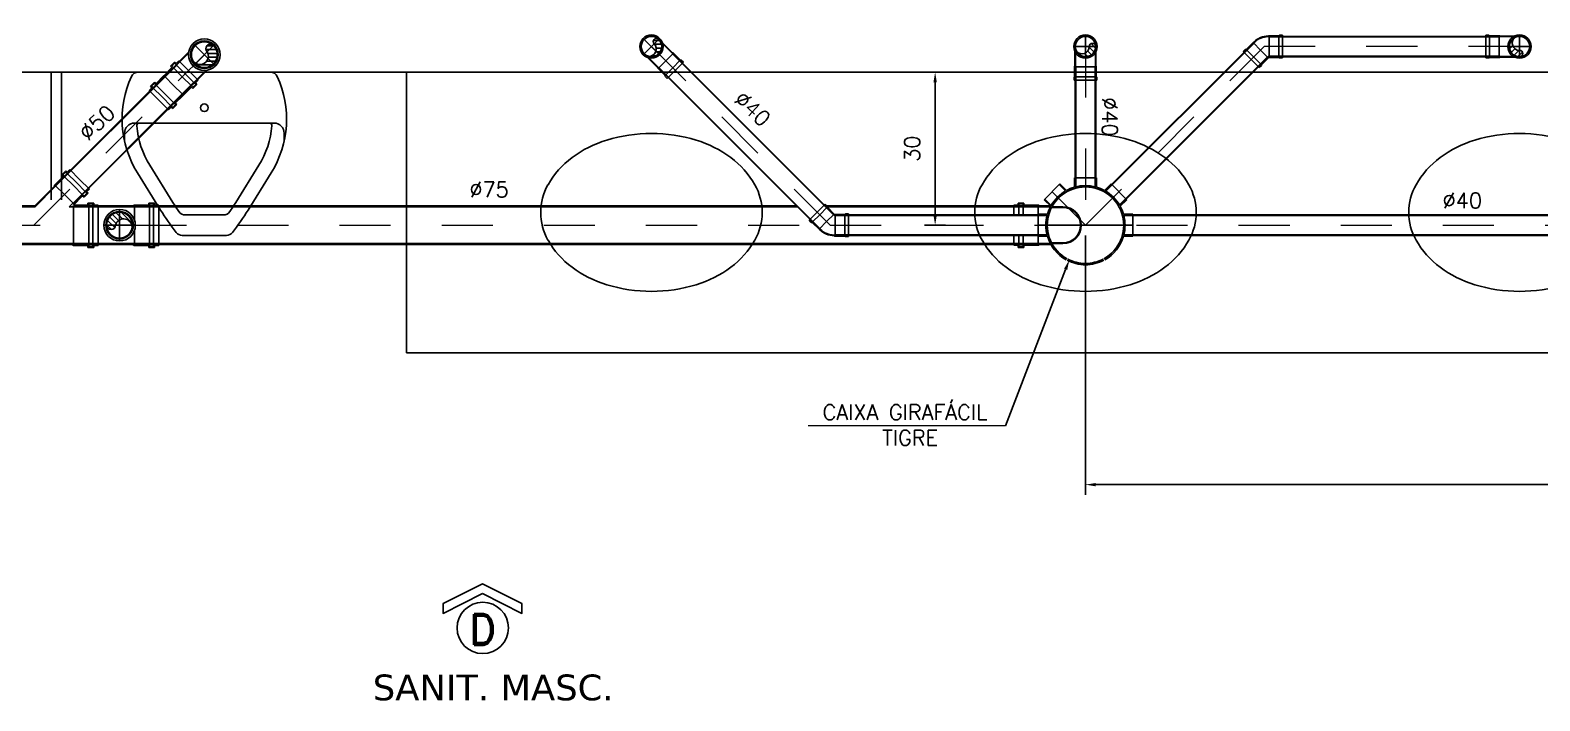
# Model space of a CAD drawing. Header units: millimetres. Extents: x -2485 to 3289, y -257 to 1952.
# Drawn here: x 58.98 to 61.936, y 35.99 to 37.304 of the extents above; entities that cross this region are included whole.
import ezdxf
from ezdxf.enums import TextEntityAlignment as Align

# ---------------------------------------------------------------- set-up
doc = ezdxf.new("R2010")
doc.units = ezdxf.units.MM
doc.header["$LTSCALE"] = 0.3
doc.linetypes.add('CONTINUO', pattern=[0])
doc.linetypes.add('HID', pattern=[0.37, 0.07, -0.1, 0.03, -0.1, 0.07])
for name, color, linetype in [('PAREDE', 7, 'CONTINUO'), ('SAN', 11, 'Continuous'), ('TEX', 11, 'Continuous'), ('TEXTO', 3, 'Continuous'), ('TUB', 1, 'Continuous'), ('VISTAS', 1, 'Continuous')]:
    doc.layers.add(name, color=color, linetype=linetype)
doc.layers.add('PROJETO ESGOTO', color=1, linetype='HID', lineweight=15)
doc.styles.add('ROMAND', font='romand')
doc.styles.add('ROMANS', font='romans.shx', dxfattribs={"height": 0.03})
doc.dimstyles.new('20', dxfattribs={"dimtxt": 0.03, "dimasz": 0.02, "dimexe": 0.02, "dimexo": 0.02, "dimgap": 0.03, "dimtad": 1, "dimdec": 3, "dimlfac": 100, "dimdsep": 46, "dimtxsty": 'ROMANS', "dimcen": 0.02, "dimclrd": 11, "dimclre": 11, "dimclrt": 3, "dimadec": 0, "dimazin": 0, "dimtfac": 3.333333, "dimtdec": 3, "dimtix": 1, "dimtmove": 2, "dimatfit": 3, "dimfxl": 0, "dimtolj": 1, "dimarcsym": 0})

# ---------------------------------------------------------------- blocks, each defined once
blk = doc.blocks.new('lv-eo')
at = {"layer": 'SAN'}
for centre, radius, start, end in [((0.275, 0.1061), 0.1107, 90, 119.2992), ((0.275, 0.1061), 0.1107, 60.7008, 90), ((0.3036, 0.0551), 0.1691, 119.2992, 143.5673), ((0.2464, 0.0551), 0.1691, 36.4327, 60.7008), ((0.3487, 0.0218), 0.2252, 143.5673, 162.999), ((0.2013, 0.0218), 0.2252, 17.001, 36.4327), ((0.4199, 0), 0.2996, 162.999, 180), ((0.1301, 0), 0.2996, 360, 17.001), ((0.4199, 0), 0.2996, 180, 197.001), ((0.1301, 0), 0.2996, 342.999, 0), ((0.3487, -0.0218), 0.2252, 197.001, 216.4327), ((0.2013, -0.0218), 0.2252, 323.5673, 342.999), ((0.3036, -0.0551), 0.1691, 216.4327, 240.7008), ((0.2464, -0.0551), 0.1691, 299.2992, 323.5673), ((0.275, -0.1061), 0.1107, 240.7008, 270), ((0.275, -0.1061), 0.1107, 270, 299.2992)]:
    blk.add_arc(centre, radius, start, end, dxfattribs=at)
blk = doc.blocks.new('mic-p')
at = {"layer": 'SAN'}
for p, q in [((0.12, 0.1564), (0.1346, 0.1564)), ((0, 0.1292), (0, 0)), ((0.1, 0.1364), (0.1, 0)), ((0.1976, 0.1309), (0.2705, 0.0856)), ((0.1826, 0.1068), (0.2555, 0.0615)), ((0.28, 0.0374), (0.28, 0)), ((0.32, 0.0432), (0.32, 0)), ((0, -0.1292), (0, 0)), ((0.1, -0.1364), (0.1, 0)), ((0.28, -0.0374), (0.28, 0)), ((0.32, -0.0432), (0.32, 0)), ((0.1826, -0.1068), (0.2555, -0.0615)), ((0.1976, -0.1309), (0.2705, -0.0856)), ((0.12, -0.1564), (0.1346, -0.1564))]:
    blk.add_line(p, q, dxfattribs=at)
blk.add_circle((0.07, 0), 0.0075, dxfattribs=at)
for centre, radius, start, end in [((0.092, -0.039), 0.2, 58.14, 114.5959), ((0.12, 0.1364), 0.02, 90, 180), ((0.015, 0.1292), 0.015, 114.5959, 180), ((0.105, 0.1272), 0.005, 85.5264, 180), ((0.092, -0.039), 0.1717, 58.14, 85.5264), ((0.0065, -0.3391), 0.4717, 55.5311, 58.14), ((0.0065, -0.3391), 0.5, 52.0212, 58.14), ((0.265, 0.0374), 0.015, 0, 55.5311), ((0.305, 0.0432), 0.015, 0, 52.0212), ((0.0065, 0.3391), 0.4717, 301.86, 304.4689), ((0.0065, 0.3391), 0.5, 301.86, 307.9788), ((0.265, -0.0374), 0.015, 304.4689, 0), ((0.305, -0.0432), 0.015, 307.9788, 0), ((0.092, 0.039), 0.1717, 274.4736, 301.86), ((0.015, -0.1292), 0.015, 180, 245.4041), ((0.092, 0.039), 0.2, 245.4041, 301.86), ((0.105, -0.1272), 0.005, 180, 274.4736), ((0.12, -0.1364), 0.02, 180, 270)]:
    blk.add_arc(centre, radius, start, end, dxfattribs=at)
blk = doc.blocks.new('c90c50t')
at = {"layer": 'TUB', "color": 1, "linetype": 'Continuous'}
for p, q in [((0, -0.0309), (0, 0.0309)), ((0.0309, 0), (-0.0309, 0))]:
    blk.add_line(p, q, dxfattribs=at)
at = {"layer": 'TUB', "color": 7}
for p, q in [((-0.016, -0.0087), (-0.0253, 0.0006)), ((-0.0093, -0.0048), (-0.0235, 0.0094)), ((-0.0067, 0.0032), (-0.0196, 0.0161)), ((-0.0019, 0.009), (-0.014, 0.0211)), ((0.0055, 0.0122), (-0.0067, 0.0244)), ((0.0252, 0.0031), (0.0031, 0.0252))]:
    blk.add_line(p, q, dxfattribs=at)
at = {"layer": 'TUB', "color": 4}
for p, q in [((0.0825, 0.0253), (0.0178, 0.0253)), ((0.085, 0.0237), (0.0198, 0.0237)), ((0.0825, -0.0253), (0.0178, -0.0253)), ((0.085, -0.0237), (0.0198, -0.0237))]:
    blk.add_line(p, q, dxfattribs=at)
at = {"layer": 'TUB', "color": 3}
for p, q in [((0.085, 0.0243), (0.0825, 0.0253)), ((0.085, 0.0243), (0.085, 0.0237)), ((0.085, -0.0243), (0.0825, -0.0253)), ((0.085, -0.0243), (0.085, -0.0237))]:
    blk.add_line(p, q, dxfattribs=at)
at = {"layer": 'TUB', "color": 3, "linetype": 'Continuous'}
for q in [(0.085, 0.0237), (0.085, -0.0237)]:
    blk.add_line((0.085, 0), q, dxfattribs=at)
at = {"layer": 'TUB', "color": 4}
for radius in [0.0309, 0.027, 0.0254]:
    blk.add_circle((0, 0), radius, dxfattribs=at)
for centre, radius, start, end in [((-0.0166, 0), 0.00874, 180, 270), ((-0.0166, 0), 0.00874, 270, 0), ((0.0081, -0.0041), 0.0165, 350.3769, 165.498)]:
    blk.add_arc(centre, radius, start, end, dxfattribs=at)
blk = doc.blocks.new('C90C40T')
at = {"layer": 'TUB', "color": 1, "linetype": 'Continuous'}
for p, q in [((-0.0227, 0), (0.0227, 0)), ((0, -0.0227), (0, 0.0227))]:
    blk.add_line(p, q, dxfattribs=at)
at = {"layer": 'TUB', "color": 7}
for p, q in [((-0.0057, 0.0111), (0.003, 0.0198)), ((0.0011, 0.0074), (0.0107, 0.0169)), ((0.0088, 0.0044), (0.0162, 0.0118)), ((0.0133, -0.0017), (0.0195, 0.0045)), ((0.0133, -0.0123), (0.0188, -0.0068))]:
    blk.add_line(p, q, dxfattribs=at)
at = {"layer": 'TUB', "color": 4}
for p, q in [((0.038, 0.0206), (0.0095, 0.0206)), ((0.038, 0.0194), (0.0118, 0.0194)), ((0.038, 0.0206), (0.0388, 0.0212)), ((0.04, 0.0194), (0.038, 0.0194)), ((0.0388, 0.0212), (0.059, 0.0212)), ((0.04, 0.02), (0.04, 0.0194)), ((0.04, 0.02), (0.066, 0.02)), ((0.059, 0.0212), (0.0598, 0.0224)), ((0.0598, 0.0224), (0.066, 0.0224)), ((0.038, -0.0206), (0.0095, -0.0206)), ((0.038, -0.0194), (0.0118, -0.0194)), ((0.04, -0.0194), (0.038, -0.0194)), ((0.038, -0.0206), (0.0388, -0.0212)), ((0.0388, -0.0212), (0.059, -0.0212)), ((0.04, -0.02), (0.04, -0.0194)), ((0.04, -0.02), (0.066, -0.02)), ((0.059, -0.0212), (0.0598, -0.0224)), ((0.0598, -0.0224), (0.066, -0.0224))]:
    blk.add_line(p, q, dxfattribs=at)
at = {"layer": 'TUB', "color": 3}
for p, q in [((0.04, 0.0194), (0.04, 0)), ((0.04, -0.0194), (0.04, 0)), ((0.059, 0.02), (0.059, 0)), ((0.059, -0.02), (0.059, 0)), ((0.066, 0.0224), (0.066, 0)), ((0.066, -0.0224), (0.066, 0))]:
    blk.add_line(p, q, dxfattribs=at)
at = {"layer": 'TUB', "color": 4}
for radius in [0.0227, 0.02]:
    blk.add_circle((0, 0), radius, dxfattribs=at)
for centre, radius, start, end in [((0, 0.0137), 0.0063, 90, 270), ((0, -0.0069), 0.0143, 311.815, 90.1096)]:
    blk.add_arc(centre, radius, start, end, dxfattribs=at)
blk = doc.blocks.new('lv-')
at = {"layer": 'TUB', "rotation": 180}
blk.add_blockref('C90C40T', (0.05, 0), dxfattribs=at)
blk = doc.blocks.new('j45e40')
at = {"layer": 'TUB', "color": 4}
for p, q in [((-0.0212, 0.0071), (-0.0396, -0.0113)), ((-0.0212, 0.0088), (-0.0355, -0.0055)), ((-0.0202, 0.0089), (-0.0212, 0.0088)), ((-0.0212, 0.0071), (-0.0208, 0.0067)), ((-0.0208, 0.0067), (-0.0194, 0.0081)), ((0.008, 0.0206), (0.0088, 0.0212)), ((0.01, 0.0194), (0.008, 0.0194)), ((0.0088, 0.0212), (0.029, 0.0212)), ((0.01, 0.02), (0.01, 0.0194)), ((0.01, 0.02), (0.036, 0.02)), ((0.029, 0.0212), (0.0298, 0.0224)), ((0.0298, 0.0224), (0.036, 0.0224)), ((-0.0369, -0.0052), (-0.0413, -0.0096)), ((-0.0355, -0.0055), (-0.0369, -0.0052)), ((0.0071, -0.0212), (-0.0113, -0.0396)), ((0.0088, -0.0212), (-0.0055, -0.0355)), ((0.0067, -0.0208), (0.008, -0.0194)), ((0.0071, -0.0212), (0.0067, -0.0208)), ((0.01, -0.0194), (0.008, -0.0194)), ((0.0088, -0.0212), (0.029, -0.0212)), ((0.01, -0.02), (0.01, -0.0194)), ((0.01, -0.02), (0.036, -0.02)), ((0.029, -0.0212), (0.0298, -0.0224)), ((0.0298, -0.0224), (0.036, -0.0224)), ((-0.0052, -0.0369), (-0.0096, -0.0413)), ((-0.0055, -0.0355), (-0.0052, -0.0369))]:
    blk.add_line(p, q, dxfattribs=at)
at = {"layer": 'TUB', "color": 3}
for p, q in [((-0.0212, 0.0071), (-0.0071, -0.0071)), ((0.01, 0.02), (0.01, 0)), ((0.029, 0.02), (0.029, 0)), ((0.036, 0.0224), (0.036, 0)), ((-0.0413, -0.0096), (-0.0254, -0.0254)), ((-0.0346, -0.0064), (-0.0205, -0.0205)), ((-0.0096, -0.0413), (-0.0254, -0.0254)), ((-0.0064, -0.0346), (-0.0205, -0.0205)), ((0.0071, -0.0212), (-0.0071, -0.0071)), ((0.01, -0.02), (0.01, 0)), ((0.029, -0.02), (0.029, 0)), ((0.036, -0.0224), (0.036, 0))]:
    blk.add_line(p, q, dxfattribs=at)
at = {"layer": 'TUB', "color": 4, "linetype": 'Continuous'}
for radius in [0.0399, 0.0387]:
    blk.add_arc((0.008, -0.0193), radius, 90, 135, dxfattribs=at)
at = {"layer": 'TUB', "linetype": 'Continuous', "style": 'ROMANS'}
blk.add_text('JJ', height=0.000001, dxfattribs=at).set_placement((0.01, -0.0194))
blk = doc.blocks.new('50T')
at = {"layer": 'TUB', "color": 1, "linetype": 'Continuous'}
for p, q in [((0, -0.0309), (0, 0.0309)), ((0.0309, 0), (-0.0309, 0))]:
    blk.add_line(p, q, dxfattribs=at)
at = {"layer": 'TUB', "color": 7}
for p, q in [((-0.016, -0.0087), (-0.0253, 0.0006)), ((-0.0093, -0.0048), (-0.0235, 0.0094)), ((-0.0067, 0.0032), (-0.0196, 0.0161)), ((-0.0019, 0.009), (-0.014, 0.0211)), ((0.0055, 0.0122), (-0.0067, 0.0244)), ((0.0252, 0.0031), (0.0031, 0.0252))]:
    blk.add_line(p, q, dxfattribs=at)
at = {"layer": 'TUB', "color": 4}
for radius in [0.0309, 0.027, 0.0254]:
    blk.add_circle((0, 0), radius, dxfattribs=at)
for centre, radius, start, end in [((-0.0166, 0), 0.00874, 180, 270), ((-0.0166, 0), 0.00874, 270, 0), ((0.0081, -0.0041), 0.0165, 350.3769, 165.498)]:
    blk.add_arc(centre, radius, start, end, dxfattribs=at)
blk = doc.blocks.new('ts75x50t')
at = {"layer": 'TUB', "color": 3}
for p, q in [((0, 0.0367), (0.0026, 0.0377)), ((0, 0.0367), (0, 0.036)), ((0.119, 0.0377), (0.119, 0.0108)), ((0.1488, 0.0377), (0.1488, 0)), ((0.1568, 0.0377), (0.1568, 0)), ((0.167, 0.0394), (0.167, 0)), ((0.1488, -0.0378), (0.1488, 0)), ((0.1568, -0.0378), (0.1568, 0)), ((0.167, -0.0395), (0.167, 0)), ((0.119, -0.0378), (0.119, -0.0108)), ((0, -0.0367), (0, -0.0361)), ((0, -0.0367), (0.0026, -0.0378))]:
    blk.add_line(p, q, dxfattribs=at)
at = {"layer": 'TUB', "color": 3, "linetype": 'Continuous'}
for q in [(0, 0.036), (0, -0.0361)]:
    blk.add_line((0, 0), q, dxfattribs=at)
at = {"layer": 'TUB', "color": 4}
for p, q in [((0.0537, 0.036), (0, 0.036)), ((0.1173, 0.036), (0.001, 0.036)), ((0.0565, 0.0377), (0.0026, 0.0377)), ((0.1166, 0.0377), (0.0036, 0.0377)), ((0.1166, 0.0377), (0.1183, 0.0394)), ((0.1173, 0.036), (0.119, 0.0377)), ((0.1183, 0.0394), (0.1471, 0.0394)), ((0.119, 0.0377), (0.1488, 0.0377)), ((0.1471, 0.0434), (0.1585, 0.0434)), ((0.1471, 0.0394), (0.1471, 0.0434)), ((0.1488, 0.0417), (0.1568, 0.0417)), ((0.1488, 0.0377), (0.1488, 0.0417)), ((0.1568, 0.0417), (0.1568, 0.0377)), ((0.1568, 0.0377), (0.167, 0.0377)), ((0.1585, 0.0434), (0.1585, 0.0394)), ((0.1585, 0.0394), (0.167, 0.0394)), ((0.1173, -0.0361), (0, -0.0361)), ((0.1166, -0.0378), (0.0026, -0.0378)), ((0.1166, -0.0378), (0.1183, -0.0395)), ((0.1173, -0.0361), (0.119, -0.0378)), ((0.1183, -0.0395), (0.1471, -0.0395)), ((0.119, -0.0378), (0.1488, -0.0378)), ((0.1471, -0.0395), (0.1471, -0.0435)), ((0.1471, -0.0435), (0.1585, -0.0435)), ((0.1488, -0.0378), (0.1488, -0.0418)), ((0.1488, -0.0418), (0.1568, -0.0418)), ((0.1568, -0.0418), (0.1568, -0.0378)), ((0.1568, -0.0378), (0.167, -0.0378)), ((0.1585, -0.0435), (0.1585, -0.0395)), ((0.1585, -0.0395), (0.167, -0.0395))]:
    blk.add_line(p, q, dxfattribs=at)
at = {"layer": 'TUB'}
blk.add_blockref('50T', (0.09, 0), dxfattribs=at)
blk = doc.blocks.new('Ld50')
at = {"layer": 'TUB', "color": 4}
for p, q in [((-0.0223, 0.0309), (-0.0335, 0.0309)), ((-0.0335, 0.0309), (-0.0335, 0.0269)), ((-0.0223, 0.0269), (-0.0223, 0.0309)), ((0.0223, 0.0309), (0.0335, 0.0309)), ((0.0223, 0.0269), (0.0223, 0.0309)), ((0.0335, 0.0309), (0.0335, 0.0269)), ((-0.0335, 0.0269), (-0.041, 0.0269)), ((-0.0319, 0.0253), (-0.041, 0.0253)), ((-0.0239, 0.0293), (-0.0319, 0.0293)), ((-0.0319, 0.0293), (-0.0319, 0.0253)), ((-0.0239, 0.0253), (-0.0239, 0.0293)), ((-0.0016, 0.0253), (-0.0239, 0.0253)), ((-0.0009, 0.0269), (-0.0223, 0.0269)), ((0, 0.0238), (-0.0016, 0.0253)), ((0, 0.026), (-0.0009, 0.0269)), ((0, 0.026), (0.0009, 0.0269)), ((0, 0.0238), (0.0016, 0.0253)), ((0.0009, 0.0269), (0.0223, 0.0269)), ((0.0016, 0.0253), (0.0239, 0.0253)), ((0.0239, 0.0293), (0.0319, 0.0293)), ((0.0239, 0.0253), (0.0239, 0.0293)), ((0.0319, 0.0293), (0.0319, 0.0253)), ((0.0319, 0.0253), (0.041, 0.0253)), ((0.0335, 0.0269), (0.041, 0.0269)), ((-0.0319, -0.0253), (-0.041, -0.0253)), ((-0.0335, -0.0269), (-0.041, -0.0269)), ((-0.0335, -0.031), (-0.0335, -0.0269)), ((-0.0319, -0.0293), (-0.0319, -0.0253)), ((-0.0239, -0.0293), (-0.0319, -0.0293)), ((-0.0239, -0.0253), (-0.0239, -0.0293)), ((-0.0016, -0.0253), (-0.0239, -0.0253)), ((-0.0009, -0.0269), (-0.0223, -0.0269)), ((-0.0223, -0.0269), (-0.0223, -0.031)), ((0, -0.0237), (-0.0016, -0.0253)), ((0, -0.026), (-0.0009, -0.0269)), ((0, -0.0237), (0.0016, -0.0253)), ((0, -0.026), (0.0009, -0.0269)), ((0.0009, -0.0269), (0.0223, -0.0269)), ((0.0016, -0.0253), (0.0239, -0.0253)), ((0.0223, -0.0269), (0.0223, -0.031)), ((0.0239, -0.0253), (0.0239, -0.0293)), ((0.0239, -0.0293), (0.0319, -0.0293)), ((0.0319, -0.0293), (0.0319, -0.0253)), ((0.0319, -0.0253), (0.041, -0.0253)), ((0.0335, -0.031), (0.0335, -0.0269)), ((0.0335, -0.0269), (0.041, -0.0269)), ((-0.0223, -0.031), (-0.0335, -0.031)), ((0.0223, -0.031), (0.0335, -0.031))]:
    blk.add_line(p, q, dxfattribs=at)
at = {"layer": 'TUB', "color": 3}
for p, q in [((-0.041, 0), (-0.041, 0.0269)), ((-0.041, 0), (-0.041, -0.0269)), ((-0.0319, 0), (-0.0319, 0.0253)), ((-0.0319, 0), (-0.0319, -0.0253)), ((-0.0239, 0), (-0.0239, 0.0253)), ((-0.0239, 0), (-0.0239, -0.0253)), ((0, 0), (0, 0.0238)), ((0, 0), (0, -0.0237)), ((0.0239, 0), (0.0239, 0.0253)), ((0.0239, 0), (0.0239, -0.0253)), ((0.0319, 0), (0.0319, 0.0253)), ((0.0319, 0), (0.0319, -0.0253)), ((0.041, 0), (0.041, 0.0269)), ((0.041, 0), (0.041, -0.0269))]:
    blk.add_line(p, q, dxfattribs=at)
blk = doc.blocks.new('js75x50e')
at = {"layer": 'TUB', "color": 4}
for p, q in [((0.0406, 0.0787), (0.0575, 0.0956)), ((0.0422, 0.078), (0.0598, 0.0956)), ((0.0547, 0.0985), (0.0626, 0.1064)), ((0.0575, 0.0956), (0.0547, 0.0985)), ((0.057, 0.0985), (0.0626, 0.1041)), ((0.0598, 0.0956), (0.057, 0.0985)), ((0.0626, 0.1064), (0.0654, 0.1036)), ((0.0626, 0.1041), (0.0654, 0.1013)), ((0.0654, 0.1036), (0.0707, 0.1089)), ((0.0654, 0.1013), (0.0719, 0.1077)), ((0.0019, 0.0378), (0.0406, 0.0764)), ((0.0025, 0.0361), (0.0422, 0.0758)), ((0.0406, 0.0764), (0.0406, 0.0787)), ((0.0422, 0.0758), (0.0422, 0.078)), ((0.078, 0.0422), (0.0956, 0.0598)), ((0.0956, 0.0598), (0.0985, 0.057)), ((0.0985, 0.0547), (0.1064, 0.0626)), ((0.0985, 0.057), (0.1041, 0.0626)), ((0.1013, 0.0654), (0.1077, 0.0719)), ((0.1041, 0.0626), (0.1013, 0.0654)), ((0.1036, 0.0654), (0.1089, 0.0707)), ((0.1064, 0.0626), (0.1036, 0.0654)), ((0.0025, 0.0361), (-0.062, 0.0361)), ((0.0019, 0.0378), (-0.0594, 0.0378)), ((0.0696, 0.0361), (0.0758, 0.0422)), ((0.0763, 0.0361), (0.0696, 0.0361)), ((0.0758, 0.0422), (0.078, 0.0422)), ((0.0763, 0.0361), (0.078, 0.0378)), ((0.0776, 0.0395), (0.0956, 0.0575)), ((0.0776, 0.0395), (0.1061, 0.0395)), ((0.078, 0.0378), (0.1078, 0.0378)), ((0.0956, 0.0575), (0.0985, 0.0547)), ((0.1061, 0.0434), (0.1175, 0.0434)), ((0.1061, 0.0395), (0.1061, 0.0434)), ((0.1078, 0.0418), (0.1158, 0.0418)), ((0.1078, 0.0378), (0.1078, 0.0418)), ((0.1158, 0.0418), (0.1158, 0.0378)), ((0.1158, 0.0378), (0.126, 0.0378)), ((0.1175, 0.0434), (0.1175, 0.0395)), ((0.1175, 0.0395), (0.126, 0.0395)), ((0.0763, -0.0361), (-0.062, -0.0361)), ((0.0756, -0.0378), (-0.0594, -0.0378)), ((0.0756, -0.0378), (0.0773, -0.0395)), ((0.0763, -0.0361), (0.078, -0.0378)), ((0.0773, -0.0395), (0.1061, -0.0395)), ((0.078, -0.0378), (0.1078, -0.0378)), ((0.1061, -0.0395), (0.1061, -0.0434)), ((0.1061, -0.0434), (0.1175, -0.0434)), ((0.1078, -0.0378), (0.1078, -0.0418)), ((0.1078, -0.0418), (0.1158, -0.0418)), ((0.1158, -0.0378), (0.126, -0.0378)), ((0.1158, -0.0418), (0.1158, -0.0378)), ((0.1175, -0.0395), (0.126, -0.0395)), ((0.1175, -0.0434), (0.1175, -0.0395))]:
    blk.add_line(p, q, dxfattribs=at)
at = {"layer": 'TUB', "color": 3}
for p, q in [((0.0777, 0.0777), (0.0598, 0.0956)), ((0.0834, 0.0834), (0.0654, 0.1013)), ((0.0898, 0.0898), (0.0707, 0.1089)), ((0.0898, 0.0898), (0.1089, 0.0707)), ((0.0601, 0.0601), (0.0422, 0.078)), ((0.0601, 0.0601), (0.078, 0.0422)), ((0.0777, 0.0777), (0.0956, 0.0598)), ((0.0834, 0.0834), (0.1013, 0.0654)), ((-0.062, 0.0367), (-0.0594, 0.0378)), ((-0.062, 0.0367), (-0.062, 0.0361)), ((0.078, 0.0378), (0.078, 0)), ((0.1078, 0.0378), (0.1078, 0)), ((0.1158, 0.0378), (0.1158, 0)), ((0.126, 0.0395), (0.126, 0)), ((0.078, -0.0378), (0.078, 0)), ((0.1078, -0.0378), (0.1078, 0)), ((0.1158, -0.0378), (0.1158, 0)), ((0.126, -0.0395), (0.126, 0)), ((-0.062, -0.0367), (-0.062, -0.0361)), ((-0.062, -0.0367), (-0.0594, -0.0378))]:
    blk.add_line(p, q, dxfattribs=at)
at = {"layer": 'TUB', "color": 3, "linetype": 'Continuous'}
for p in [(-0.062, 0.0361), (-0.062, -0.0361)]:
    blk.add_line(p, (-0.062, 0), dxfattribs=at)
blk = doc.blocks.new('*D103')
at = {"layer": 'TEXTO', "color": 11, "lineweight": -2}
for p, q in [((60.2928, 37.2217), (60.7718, 37.2217)), ((60.7518, 36.9417), (60.7518, 37.2017)), ((60.7311, 36.9217), (60.7718, 36.9217))]:
    blk.add_line(p, q, dxfattribs=at)
at = {"layer": 'TEXTO', "color": 11}
for points in [[(60.7485, 37.2017), (60.7551, 37.2017), (60.7518, 37.2217)], [(60.7485, 36.9417), (60.7551, 36.9417), (60.7518, 36.9217)]]:
    blk.add_solid(points, dxfattribs=at)
at = {"layer": 'TEXTO', "color": 3, "insert": (60.7068, 37.0717), "char_height": 0.03, "attachment_point": 5, "rotation": 90, "style": 'ROMANS'}
blk.add_mtext('\\A1;30', dxfattribs=at)
blk = doc.blocks.new('*D104')
at = {"layer": 'TEXTO', "color": 11, "lineweight": -2}
for p, q in [((63.1962, 37.2017), (63.1962, 36.3933)), ((61.0462, 36.9017), (61.0462, 36.3933)), ((61.0662, 36.4133), (63.1762, 36.4133))]:
    blk.add_line(p, q, dxfattribs=at)
at = {"layer": 'TEXTO', "color": 11}
for points in [[(61.0662, 36.4166), (61.0662, 36.41), (61.0462, 36.4133)], [(63.1762, 36.4166), (63.1762, 36.41), (63.1962, 36.4133)]]:
    blk.add_solid(points, dxfattribs=at)
at = {"layer": 'TEXTO', "color": 3, "insert": (62.1212, 36.4583), "char_height": 0.03, "attachment_point": 5, "style": 'ROMANS'}
blk.add_mtext('\\A1;215', dxfattribs=at)
blk = doc.blocks.new('40')
at = {"layer": 'TEX', "color": 9, "style": 'ROMANS'}
blk.add_text('%%c40', height=0.03, dxfattribs=at).set_placement((0, 0))
blk = doc.blocks.new('50')
at = {"layer": 'TEX', "color": 9, "style": 'ROMANS'}
blk.add_text('%%c50', height=0.03, dxfattribs=at).set_placement((0, 0))
blk = doc.blocks.new('75')
at = {"layer": 'TEX', "color": 9, "style": 'ROMANS'}
blk.add_text('%%c75', height=0.03, dxfattribs=at).set_placement((0, 0))
blk = doc.blocks.new('ind2')
at = {"layer": 'TEX', "color": 5}
blk.add_lwpolyline([(-0.0006, 0.0672), (-0.0778, 0.0286), (-0.0778, 0.0479), (-0.0006, 0.0865), (0.0767, 0.0479), (0.0767, 0.0286)], close=True, dxfattribs=at)
blk.add_circle((0, 0), 0.0503, dxfattribs=at)
at = {"layer": 'TEX', "style": 'ROMAND'}
blk.add_attdef('LETRA', text='', height=0.06, dxfattribs=at).set_placement((0, -0.0328), align=Align.CENTER)

msp = doc.modelspace()

# ---------------------------------------------------------------- linework, layer by layer
at = {"layer": 'PAREDE'}
for p, q in [((58.420555, 37.221718), (63.196211, 37.221718)), ((59.810107, 37.221718), (59.785107, 37.221718))]:
    msp.add_line(p, q, dxfattribs=at)
at = {"layer": 'PROJETO ESGOTO'}
for p, q in [((58.986505, 36.921718), (59.320555, 37.255768)), ((60.546211, 36.921718), (60.196211, 37.271718)), ((61.046211, 36.921718), (61.396211, 37.271718)), ((61.896211, 37.271718), (61.396211, 37.271718))]:
    msp.add_line(p, q, dxfattribs=at)
at = {"layer": 'PROJETO ESGOTO', "linetype": 'HID'}
for p, q in [((61.046211, 37.271718), (61.046211, 36.921718)), ((57.298941, 36.921718), (59.081505, 36.921718)), ((59.185455, 36.921718), (60.51623, 36.921718)), ((60.546211, 36.921718), (62.396211, 36.921718))]:
    msp.add_line(p, q, dxfattribs=at)
at = {"layer": 'PROJETO ESGOTO', "color": 11, "linetype": 'CONTINUO'}
msp.add_line((60.889402, 36.528505), (60.502918, 36.528505), dxfattribs=at)
at = {"layer": 'SAN', "linetype": 'CONTINUO'}
for p, q in [((59.020555, 36.971718), (59.020555, 37.221718)), ((59.040555, 36.971718), (59.040555, 37.221718)), ((59.716211, 36.671718), (59.716211, 37.221718)), ((59.736211, 36.671718), (59.716211, 36.671718)), ((59.736211, 36.671718), (63.196211, 36.671718))]:
    msp.add_line(p, q, dxfattribs=at)
at = {"layer": 'TUB', "color": 4}
for p, q in [((61.406193, 37.291718), (61.856211, 37.291718)), ((61.406193, 37.290518), (61.856211, 37.290518)), ((60.552447, 36.942069), (60.237789, 37.256727)), ((60.553296, 36.942918), (60.238638, 37.257576)), ((61.085014, 36.988804), (61.375011, 37.278802)), ((61.086082, 36.988175), (61.37586, 37.277953)), ((61.406193, 37.252918), (61.856211, 37.252918)), ((60.525011, 36.914633), (60.210353, 37.229291)), ((60.52586, 36.915482), (60.211202, 37.23014)), ((61.026211, 36.996593), (61.026211, 37.231718)), ((61.027411, 36.996903), (61.027411, 37.231718)), ((61.065011, 36.996903), (61.065011, 37.231718)), ((61.066211, 36.996593), (61.066211, 37.231718)), ((61.112669, 36.961588), (61.402447, 37.251366)), ((61.113298, 36.96052), (61.403296, 37.250518)), ((61.406193, 37.251718), (61.856211, 37.251718)), ((59.028684, 36.999747), (59.242526, 37.213589)), ((59.029815, 36.998616), (59.243657, 37.212457)), ((59.063403, 36.965028), (59.277245, 37.17887)), ((59.064534, 36.963897), (59.278376, 37.177738)), ((59.183505, 36.959468), (60.480177, 36.959468)), ((59.183505, 36.957768), (60.481877, 36.957768)), ((60.54014, 36.959468), (60.953711, 36.959468)), ((60.540821, 36.957768), (60.953711, 36.957768)), ((60.556193, 36.941718), (60.968711, 36.941718)), ((60.556193, 36.940518), (60.968711, 36.940518)), ((61.121086, 36.941718), (62.38623, 36.941718)), ((61.121396, 36.940518), (62.38623, 36.940518)), ((60.556193, 36.902918), (60.968711, 36.902918)), ((60.556193, 36.901718), (60.968711, 36.901718)), ((61.121086, 36.901718), (62.38623, 36.901718)), ((61.121396, 36.902918), (62.38623, 36.902918)), ((59.183505, 36.885668), (60.953711, 36.885668)), ((59.183505, 36.883968), (60.953711, 36.883968))]:
    msp.add_line(p, q, dxfattribs=at)
at = {"layer": 'TUB', "color": 3, "linetype": 'Continuous'}
for p, q in [((60.965389, 36.97171), (60.996219, 37.00254)), ((61.024411, 37.014218), (61.046211, 37.014218)), ((61.068011, 37.014218), (61.046211, 37.014218)), ((61.127034, 36.97171), (61.096204, 37.00254)), ((60.905711, 36.961168), (60.905711, 36.941718)), ((60.915911, 36.959468), (60.915911, 36.941718)), ((60.923911, 36.959468), (60.923911, 36.941718)), ((60.953711, 36.959468), (60.953711, 36.921718)), ((60.953711, 36.899918), (60.953711, 36.943518)), ((61.138711, 36.899918), (61.138711, 36.943518)), ((60.905711, 36.882268), (60.905711, 36.901718)), ((60.915911, 36.883968), (60.915911, 36.901718)), ((60.923911, 36.883968), (60.923911, 36.901718)), ((60.953711, 36.883968), (60.953711, 36.921718))]:
    msp.add_line(p, q, dxfattribs=at)
at = {"layer": 'TUB', "color": 1, "linetype": 'Continuous'}
for p, q in [((61.046211, 36.921718), (60.980804, 36.987125)), ((61.046211, 36.921718), (61.111619, 36.987125)), ((61.046211, 36.921718), (60.953711, 36.921718)), ((60.968711, 36.921718), (61.138711, 36.921718)), ((60.971311, 36.921718), (61.138711, 36.921718)), ((61.046211, 36.921718), (61.138711, 36.921718))]:
    msp.add_line(p, q, dxfattribs=at)
at = {"layer": 'TUB', "color": 4, "linetype": 'Continuous'}
for p, q in [((61.007409, 36.988804), (60.994946, 37.001267)), ((61.009038, 36.989721), (60.996219, 37.00254)), ((61.024411, 36.996088), (61.024411, 37.014218)), ((61.026211, 36.996593), (61.026211, 37.014218)), ((61.066211, 36.996593), (61.066211, 37.014218)), ((61.068011, 36.996088), (61.068011, 37.014218)), ((61.083384, 36.989721), (61.096204, 37.00254)), ((61.085014, 36.988804), (61.097477, 37.001267)), ((60.914211, 36.961168), (60.905711, 36.961168)), ((60.915911, 36.959468), (60.905711, 36.959468)), ((60.914211, 36.965168), (60.914211, 36.961168)), ((60.925611, 36.965168), (60.914211, 36.965168)), ((60.915911, 36.963468), (60.915911, 36.959468)), ((60.923911, 36.963468), (60.915911, 36.963468)), ((60.923911, 36.959468), (60.923911, 36.963468)), ((60.953711, 36.959468), (60.923911, 36.959468)), ((60.925611, 36.961168), (60.925611, 36.965168)), ((60.954415, 36.961168), (60.925611, 36.961168)), ((60.955411, 36.957768), (60.953711, 36.959468)), ((60.956115, 36.959468), (60.954415, 36.961168)), ((60.955411, 36.957768), (60.977606, 36.957768)), ((60.956115, 36.959468), (60.978527, 36.959468)), ((60.978208, 36.958891), (60.965389, 36.97171)), ((60.979125, 36.96052), (60.966662, 36.972983)), ((60.979913, 36.956568), (61.001938, 36.956568)), ((60.980558, 36.957768), (61.001938, 36.957768)), ((61.113298, 36.96052), (61.125761, 36.972983)), ((61.114214, 36.958891), (61.127034, 36.97171)), ((60.971841, 36.943518), (60.953711, 36.943518)), ((60.971336, 36.941718), (60.953711, 36.941718)), ((61.120582, 36.943518), (61.138711, 36.943518)), ((61.121086, 36.941718), (61.138711, 36.941718)), ((60.971336, 36.901718), (60.953711, 36.901718)), ((60.971841, 36.899918), (60.953711, 36.899918)), ((61.120582, 36.899918), (61.138711, 36.899918)), ((61.121086, 36.901718), (61.138711, 36.901718)), ((60.915911, 36.883968), (60.905711, 36.883968)), ((60.914211, 36.882268), (60.905711, 36.882268)), ((60.914211, 36.878268), (60.914211, 36.882268)), ((60.925611, 36.878268), (60.914211, 36.878268)), ((60.915911, 36.879968), (60.915911, 36.883968)), ((60.923911, 36.879968), (60.915911, 36.879968)), ((60.953711, 36.883968), (60.923911, 36.883968)), ((60.923911, 36.883968), (60.923911, 36.879968)), ((60.954415, 36.882268), (60.925611, 36.882268)), ((60.925611, 36.882268), (60.925611, 36.878268)), ((60.955411, 36.885668), (60.953711, 36.883968)), ((60.956115, 36.883968), (60.954415, 36.882268)), ((60.955411, 36.885668), (60.977606, 36.885668)), ((60.956115, 36.883968), (60.978527, 36.883968)), ((60.979913, 36.886868), (61.001938, 36.886868)), ((60.980558, 36.885668), (61.001938, 36.885668))]:
    msp.add_line(p, q, dxfattribs=at)
at = {"layer": 'TUB', "color": 11}
msp.add_line((61.0074, 36.835158), (60.889402, 36.528505), dxfattribs=at)
at = {"layer": 'TUB', "color": 4, "linetype": 'Continuous'}
for centre, radius, start, end in [((61.046211, 36.921718), 0.0749, 90, 241.229109), ((61.046211, 36.921718), 0.0775, 120.044752, 135), ((61.046211, 36.921718), 0.0775, 106.33723, 118.66277), ((61.046211, 36.921718), 0.0775, 90, 104.955248), ((61.046211, 36.921718), 0.0775, 75.044752, 90), ((61.046211, 36.921718), 0.0749, 298.770891, 90), ((61.046211, 36.921718), 0.0775, 61.33723, 73.66277), ((61.046211, 36.921718), 0.0775, 45, 59.955248), ((61.046211, 36.921718), 0.0775, 151.33723, 163.66277), ((61.046211, 36.921718), 0.0775, 135, 149.955248), ((61.001938, 36.921718), 0.03605, 0, 90), ((61.001938, 36.921718), 0.03485, 0, 90), ((61.046211, 36.921718), 0.0775, 30.044752, 45), ((61.046211, 36.921718), 0.0775, 16.33723, 28.66277), ((61.046211, 36.921718), 0.0775, 165.044752, 180), ((61.046211, 36.921718), 0.0775, 0, 14.955248), ((61.046211, 36.921718), 0.0775, 180, 194.955248), ((61.046211, 36.921718), 0.0775, 196.33723, 240.850061), ((61.001938, 36.921718), 0.03485, 270, 0), ((61.001938, 36.921718), 0.03605, 270, 0), ((61.046211, 36.921718), 0.0775, 299.149939, 343.66277), ((61.046211, 36.921718), 0.0775, 345.044752, 0), ((61.046211, 36.921718), 0.0775, 242.279339, 270), ((61.046211, 36.921718), 0.0749, 242.271199, 270), ((61.046211, 36.921718), 0.0749, 270, 297.728801), ((61.046211, 36.921718), 0.0775, 270, 297.720661)]:
    msp.add_arc(centre, radius, start, end, dxfattribs=at)
at = {"layer": 'TUB', "color": 11}
msp.add_solid([(61.004289, 36.836355), (61.010511, 36.833961), (61.014582, 36.853824)], dxfattribs=at)

# ---------------------------------------------------------------- block references
at = {"layer": 'PROJETO ESGOTO', "linetype": 'CONTINUO'}
for name, p, rotation in [('c90c50t', (59.320555, 37.255768), 224.9999999999816), ('lv-', (60.231567, 37.236362), 135.0000000000184), ('lv-', (61.046211, 37.221718), 90), ('j45e40', (60.546211, 36.921718), 135.0000000000184)]:
    msp.add_blockref(name, p, dxfattribs=dict(at, rotation=rotation))
for name, p in [('j45e40', (61.396211, 37.271718)), ('lv-', (61.846211, 37.271718)), ('js75x50e', (58.986505, 36.921718)), ('ts75x50t', (59.064505, 36.921718))]:
    msp.add_blockref(name, p, dxfattribs=at)
at = {"layer": 'SAN', "linetype": 'CONTINUO'}
for name, p, rotation in [('mic-p', (59.320555, 37.221718), 270), ('lv-eo', (60.196211, 37.221718), 270.0000000001303), ('lv-eo', (61.046211, 37.221718), 270.0000000001303), ('lv-eo', (61.896211, 37.221718), 270.0000000001303)]:
    msp.add_blockref(name, p, dxfattribs=dict(at, rotation=rotation))
at = {"layer": 'TEXTO'}
for name, p, rotation in [('40', (60.355811, 37.165288), 316.5747860106588), ('40', (61.079076, 37.172604), 270), ('50', (59.092231, 37.085525), 42.92796082665814)]:
    msp.add_blockref(name, p, dxfattribs=dict(at, rotation=rotation))
for name, p in [('75', (59.839658, 36.976702)), ('40', (61.745667, 36.954921))]:
    msp.add_blockref(name, p, dxfattribs=at)
msp.add_blockref('ind2', (59.865826, 36.132525), dxfattribs=at).add_auto_attribs({'LETRA': 'D'})
at = {"layer": 'VISTAS', "rotation": 44.99999999964993}
msp.add_blockref('Ld50', (59.260451, 37.195664), dxfattribs=at)

# ---------------------------------------------------------------- texts
at = {"layer": 'PROJETO ESGOTO', "color": 3, "linetype": 'CONTINUO', "insert": (60.692676, 36.530149), "char_height": 0.03, "attachment_point": 5, "style": 'ROMANS'}
msp.add_mtext('CAIXA GIRAFÁCIL\\P TIGRE', dxfattribs=at)
at = {"layer": 'TEXTO', "insert": (59.886225, 36.015513), "char_height": 0.03, "width": 0.70428269, "attachment_point": 5, "style": 'ROMANS'}
msp.add_mtext('{\\fVerdana|b0|i0|c0|p34;\\H1.684x;SANIT. MASC.}', dxfattribs=at)

# ---------------------------------------------------------------- dimensions: what is measured, and where the dimension line sits
at = {"layer": 'TEXTO'}
dim = msp.add_linear_dim(base=(60.751797, 37.221718), p1=(60.711126, 36.921718), p2=(60.272799, 37.221718), angle=90, dimstyle='20', dxfattribs=at)
dim.commit()
dim.dimension.update_dxf_attribs({"geometry": '*D103', "text_midpoint": (60.706797, 37.071718)})
dim = msp.add_linear_dim(base=(63.196211, 36.413304), p1=(61.046211, 36.921718), p2=(63.196211, 37.221718), dimstyle='20', dxfattribs=at)
dim.commit()
dim.dimension.update_dxf_attribs({"geometry": '*D104', "text_midpoint": (62.121211, 36.458304)})

doc.saveas('drawing.dxf')
